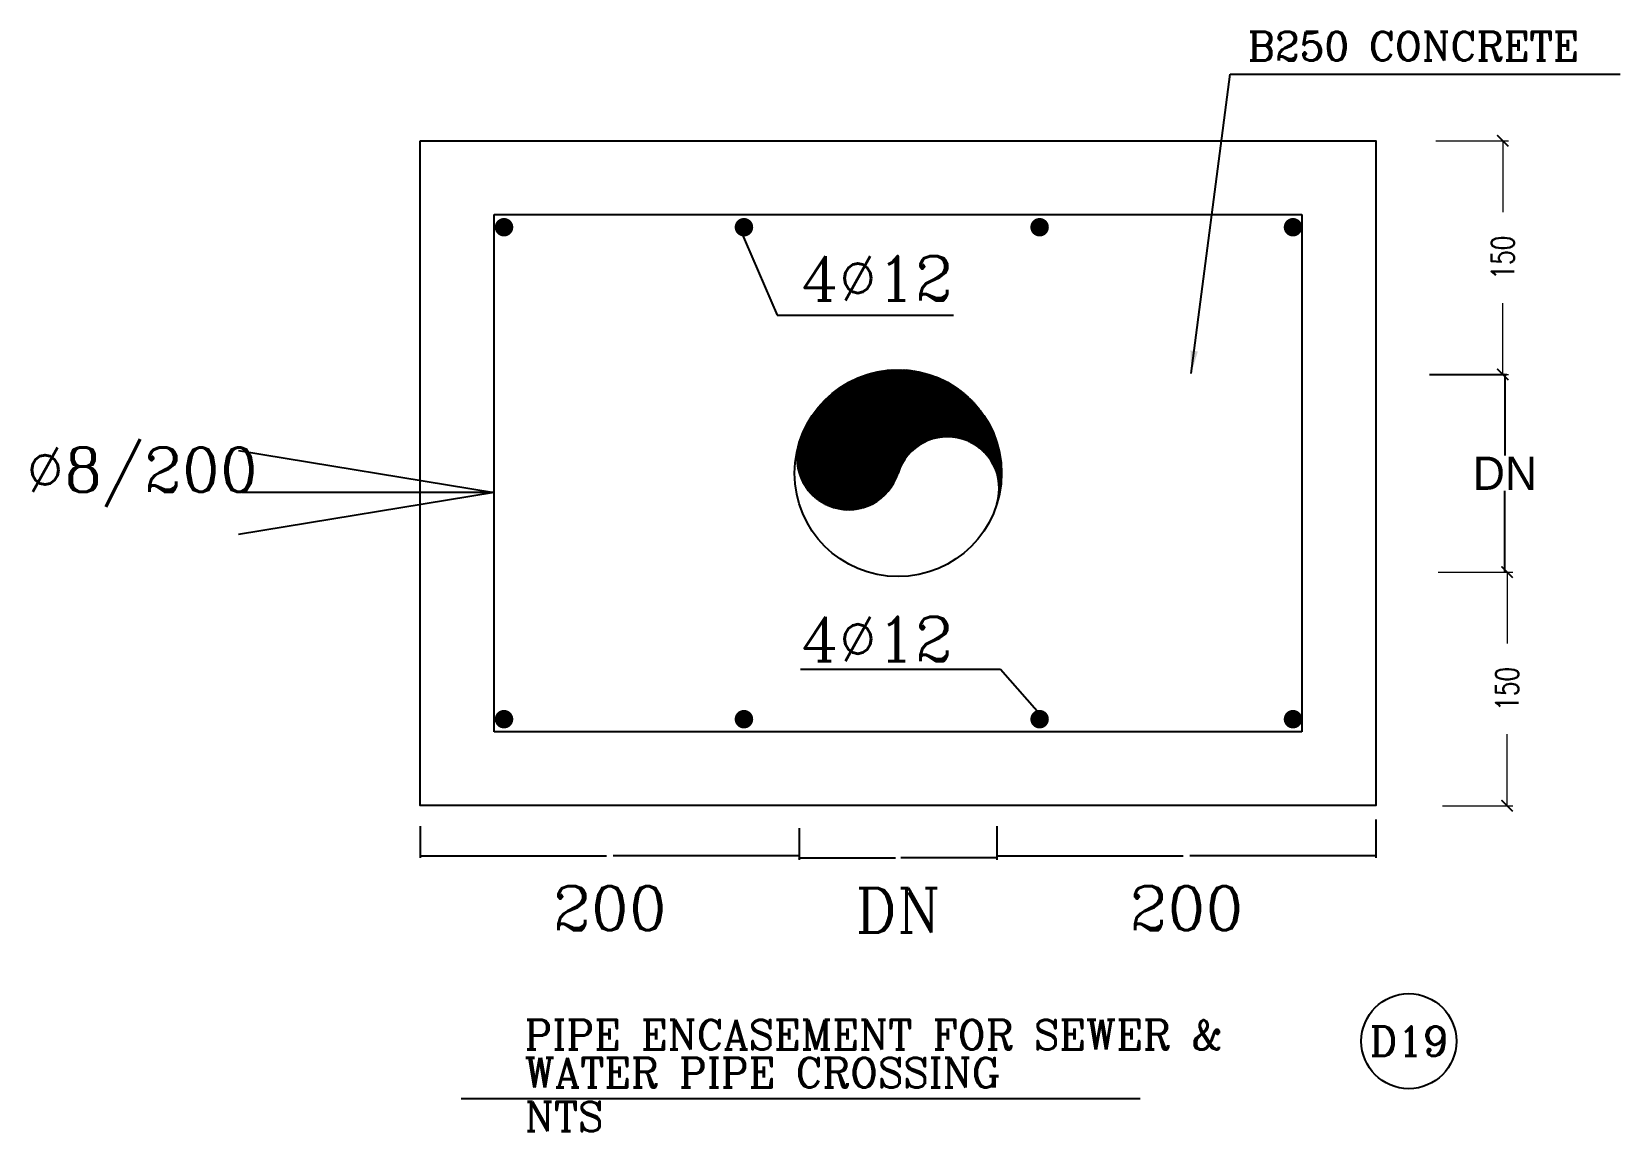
# Model space of a CAD drawing. Extents: x 166525 to 167198, y 178739 to 179747.
# Drawn here: x 166645.56 to 166659.53, y 178973.59 to 178983.27 of the extents above; entities that cross this region are included whole.
import ezdxf
from ezdxf.enums import TextEntityAlignment as Align

# ---------------------------------------------------------------- set-up
doc = ezdxf.new("R2010")
doc.units = 0
doc.header["$MEASUREMENT"] = 0
doc.layers.get('0').update_dxf_attribs({"linetype": 'CONTINUOUS'})
doc.layers.get('DEFPOINTS').update_dxf_attribs({"linetype": 'CONTINUOUS'})
for name, color, linetype in [('1', 7, 'CONTINUOUS'), ('2', 7, 'CONTINUOUS'), ('DETAIL', 4, 'CONTINUOUS'), ('outdim', 42, 'CONTINUOUS'), ('X', 7, 'CONTINUOUS')]:
    doc.layers.add(name, color=color, linetype=linetype)
doc.layers.add('BEAM', color=6, linetype='CONTINUOUS', lineweight=13)
doc.styles.add('DIM', font='simplex.shx', dxfattribs={"width": 0.75})
doc.styles.add('ROMANC', font='romanc', dxfattribs={"height": 30})
doc.dimstyles.new('DIM', dxfattribs={"dimscale": 0.75, "dimtxt": 0.18, "dimasz": 0.18, "dimexe": 0.18, "dimexo": 0.0625, "dimgap": 0.09, "dimtad": 0, "dimtih": 1, "dimtoh": 1, "dimdec": 4, "dimlfac": 0.5, "dimzin": 0, "dimdsep": 46, "dimtxsty": 'Standard', "dimcen": 0.09, "dimadec": 0, "dimazin": 0, "dimtfac": 1, "dimtdec": 4, "dimtofl": 0, "dimtmove": 0, "dimatfit": 3, "dimfxl": 1, "dimtolj": 1, "dimtzin": 0, "dimarcsym": 0})
doc.dimstyles.new('MUTASIM', dxfattribs={"dimscale": 0.9995, "dimtxt": 0.2, "dimasz": 0.1, "dimexe": 0.05, "dimexo": 0.12, "dimgap": 0.05, "dimtad": 0, "dimzin": 0, "dimdsep": 46, "dimtxsty": 'DIM', "dimblk": 'ARCHTICK', "dimcen": 0.09, "dimclrd": 35, "dimclre": 33, "dimclrt": 256, "dimazin": 0, "dimtfac": 1, "dimtofl": 0, "dimtmove": 1, "dimatfit": 3, "dimfxl": 0.18, "dimtolj": 1, "dimtzin": 0, "dimlwd": 13, "dimlwe": 9, "dimarcsym": 0})
doc.dimstyles.get("Standard").update_dxf_attribs({"dimtxt": 0.18, "dimasz": 0.2, "dimexe": 0.2, "dimexo": 0.1, "dimgap": 0.1, "dimtad": 0, "dimzin": 0, "dimdsep": 46, "dimtxsty": 'Standard', "dimcen": 0.1, "dimse1": 1, "dimse2": 1, "dimclrd": 8, "dimadec": 0, "dimazin": 0, "dimtfac": 1, "dimtofl": 0, "dimtmove": 2, "dimatfit": 3, "dimfxl": 1, "dimtolj": 1, "dimtzin": 0, "dimarcsym": 0})

# ---------------------------------------------------------------- blocks, each defined once
blk = doc.blocks.new('_ARCHTICK')
at = {"color": 0, "linetype": 'ByBlock', "const_width": 0.15}
blk.add_lwpolyline([(-0.5, -0.5), (0.5, 0.5)], dxfattribs=at)
blk = doc.blocks.new('DONUT')
at = {"layer": 'DETAIL', "color": 6, "const_width": 0.625}
blk.add_lwpolyline([(-0.3125, 0, 1), (0.3125, 0, 1)], format="xyb", close=True, dxfattribs=at)
blk = doc.blocks.new('111400063D')
at = {"color": 3, "linetype": 'Continuous'}
for p, q in [((-1.88, 6.46), (-1.88, 0.54)), ((-1.85, 6.47), (-1.85, 0.53)), ((-1.82, 6.49), (-1.82, 0.51)), ((-1.8, 6.5), (-1.8, 0.5)), ((-1.77, 6.52), (-1.77, 0.48)), ((-1.75, 6.53), (-1.75, 0.47)), ((-1.73, 6.55), (-1.73, 0.45)), ((-1.7, 6.56), (-1.7, 0.44)), ((-1.68, 6.57), (-1.68, 0.43)), ((-1.65, 6.59), (-1.65, 0.41)), ((-1.62, 6.6), (-1.62, 0.4)), ((-1.6, 6.61), (-1.6, 0.39)), ((-1.57, 6.63), (-1.57, 0.37)), ((-1.55, 6.64), (-1.55, 0.36)), ((-1.52, 6.65), (-1.52, 0.35)), ((-1.5, 6.66), (-1.5, 0.34)), ((-1.48, 6.67), (-1.48, 0.33)), ((-1.45, 6.69), (-1.45, 0.31)), ((-1.43, 6.7), (-1.43, 0.3)), ((-1.4, 6.71), (-1.4, 0.29)), ((-1.38, 6.72), (-1.38, 0.28)), ((-1.35, 6.73), (-1.35, 0.27)), ((-1.32, 6.74), (-1.32, 0.26)), ((-1.3, 6.75), (-1.3, 0.25)), ((-1.27, 6.76), (-1.27, 0.24)), ((-1.25, 6.77), (-1.25, 0.23)), ((-1.23, 6.78), (-1.23, 0.22)), ((-1.2, 6.79), (-1.2, 0.21)), ((-1.18, 6.8), (-1.18, 0.2)), ((-1.15, 6.81), (-1.15, 0.19)), ((-1.12, 6.81), (-1.12, 0.19)), ((-1.1, 6.82), (-1.1, 0.18)), ((-1.07, 6.83), (-1.07, 0.17)), ((-1.05, 6.84), (-1.05, 0.16)), ((-1.02, 6.85), (-1.02, 0.15)), ((-1, 6.85), (-1, 0.15)), ((-0.97, 6.86), (-0.97, 0.14)), ((-0.95, 6.87), (-0.95, 0.13)), ((-0.92, 6.88), (-0.92, 0.12)), ((-0.9, 6.88), (-0.9, 0.12)), ((-0.88, 6.89), (-0.88, 0.11)), ((-0.85, 6.9), (-0.85, 0.1)), ((-0.82, 6.9), (-0.82, 0.1)), ((-0.8, 6.91), (-0.8, 0.09)), ((-0.77, 6.91), (-0.77, 0.09)), ((-0.75, 6.92), (-0.75, 0.08)), ((-0.72, 6.92), (-0.72, 0.08)), ((-0.7, 6.93), (-0.7, 0.07)), ((-0.67, 6.93), (-0.67, 0.07)), ((-0.65, 6.94), (-0.65, 0.06)), ((-0.62, 6.94), (-0.62, 0.06)), ((-0.6, 6.95), (-0.6, 0.05)), ((-0.57, 6.95), (-0.57, 0.05)), ((-0.55, 6.96), (-0.55, 0.04)), ((-0.52, 6.96), (-0.52, 0.04)), ((-0.5, 6.96), (-0.5, 0.04)), ((-0.47, 6.97), (-0.47, 0.03)), ((-0.45, 6.97), (-0.45, 0.03)), ((-0.42, 6.97), (-0.42, 0.03)), ((-0.4, 6.98), (-0.4, 0.02)), ((-0.38, 6.98), (-0.38, 0.02)), ((-0.35, 6.98), (-0.35, 0.02)), ((-0.32, 6.98), (-0.32, 0.02)), ((-0.3, 6.99), (-0.3, 0.01)), ((-0.27, 6.99), (-0.27, 0.01)), ((-0.25, 6.99), (-0.25, 0.01)), ((-0.22, 6.99), (-0.22, 0.01)), ((-0.2, 6.99), (-0.2, 0.01)), ((-0.17, 7), (-0.17, 0)), ((-0.15, 7), (-0.15, 0)), ((-0.12, 7), (-0.12, 0)), ((-0.1, 7), (-0.1, 0)), ((-0.07, 7), (-0.07, 0)), ((-0.05, 7), (-0.05, 0)), ((-0.02, 7), (-0.02, 0)), ((0.03, 0), (0.03, 7)), ((0.05, 0), (0.05, 7)), ((0.08, 0), (0.08, 7)), ((0.1, 0), (0.1, 7)), ((0.12, 0), (0.12, 7)), ((0.15, 0), (0.15, 7)), ((0.18, 0), (0.18, 7)), ((0.2, -0.01), (0.2, 7)), ((0.23, -0.01), (0.23, 7)), ((0.25, -0.01), (0.25, 7)), ((0.28, -0.01), (0.28, 6.99)), ((0.3, -0.01), (0.3, 6.99)), ((0.33, -0.02), (0.33, 6.99)), ((0.35, -0.02), (0.35, 6.99)), ((0.38, -0.02), (0.38, 6.99)), ((0.4, -0.02), (0.4, 6.99)), ((0.43, -0.03), (0.43, 6.99)), ((0.45, -0.03), (0.45, 6.99)), ((0.48, -0.03), (0.48, 6.98)), ((0.5, -0.04), (0.5, 6.98)), ((0.53, -0.04), (0.53, 6.98)), ((0.55, -0.04), (0.55, 6.98)), ((0.58, -0.05), (0.58, 6.98)), ((0.6, -0.05), (0.6, 6.97)), ((0.62, -0.06), (0.62, 6.97)), ((0.65, -0.06), (0.65, 6.97)), ((0.67, -0.07), (0.67, 6.97)), ((0.7, -0.07), (0.7, 6.96)), ((0.73, -0.08), (0.73, 6.96)), ((0.75, -0.08), (0.75, 6.96)), ((0.78, -0.09), (0.78, 6.96)), ((0.8, -0.09), (0.8, 6.95)), ((0.83, -0.1), (0.83, 6.95)), ((0.85, -0.1), (0.85, 6.95)), ((0.88, -0.11), (0.88, 6.95)), ((0.9, -0.12), (0.9, 6.94)), ((0.92, -0.12), (0.92, 6.94)), ((0.95, -0.13), (0.95, 6.94)), ((0.98, -0.14), (0.98, 6.93)), ((1, -0.15), (1, 6.93)), ((1.02, -0.15), (1.02, 6.92)), ((1.05, -0.16), (1.05, 6.92)), ((1.07, -0.17), (1.07, 6.92)), ((1.1, -0.18), (1.1, 6.91)), ((1.12, -0.19), (1.12, 6.91)), ((1.15, -0.19), (1.15, 6.9)), ((1.18, -0.2), (1.18, 6.9)), ((1.2, -0.21), (1.2, 6.9)), ((1.23, -0.22), (1.23, 6.89)), ((1.25, -0.23), (1.25, 6.89)), ((1.27, -0.24), (1.27, 6.88)), ((1.3, -0.25), (1.3, 6.88)), ((1.32, -0.26), (1.32, 6.87)), ((1.35, -0.27), (1.35, 6.87)), ((1.38, -0.28), (1.38, 6.86)), ((1.4, -0.29), (1.4, 6.86)), ((1.43, -0.3), (1.43, 6.85)), ((1.45, -0.31), (1.45, 6.85)), ((1.48, -0.33), (1.48, 6.84)), ((1.5, -0.34), (1.5, 6.84)), ((1.52, -0.35), (1.52, 6.83)), ((1.55, -0.36), (1.55, 6.83)), ((1.57, -0.37), (1.57, 6.82)), ((1.6, -0.39), (1.6, 6.81)), ((1.62, -0.4), (1.62, 6.81)), ((1.65, -0.41), (1.65, 6.8)), ((1.68, -0.43), (1.68, 6.8)), ((1.7, -0.44), (1.7, 6.79)), ((1.73, -0.45), (1.73, 6.78)), ((1.75, -0.47), (1.75, 6.78)), ((1.77, -0.48), (1.77, 6.77)), ((1.8, -0.5), (1.8, 6.76)), ((1.82, -0.51), (1.82, 6.76)), ((1.85, -0.53), (1.85, 6.75)), ((1.88, -0.54), (1.88, 6.74)), ((1.9, -0.56), (1.9, 6.74)), ((1.93, -0.58), (1.93, 6.73)), ((1.95, -0.59), (1.95, 6.72)), ((1.98, -0.61), (1.98, 6.72)), ((2, -0.63), (2, 6.71)), ((2.02, -0.65), (2.02, 6.7)), ((2.05, -0.66), (2.05, 6.69)), ((2.08, -0.68), (2.08, 6.69)), ((2.1, -0.7), (2.1, 6.68)), ((2.12, -0.72), (2.12, 6.67)), ((2.15, -0.74), (2.15, 6.66)), ((2.18, -0.76), (2.18, 6.65)), ((2.2, -0.78), (2.2, 6.65)), ((2.23, -0.8), (2.23, 6.64)), ((2.25, -0.82), (2.25, 6.63)), ((2.27, -0.84), (2.27, 6.62)), ((2.3, -0.86), (2.3, 6.61)), ((2.33, -0.88), (2.33, 6.6)), ((2.35, -0.91), (2.35, 6.59)), ((2.38, -0.93), (2.38, 6.58)), ((2.4, -0.95), (2.4, 6.58)), ((2.43, -0.98), (2.43, 6.57)), ((2.45, -1), (2.45, 6.56)), ((2.48, -1.03), (2.48, 6.55)), ((2.5, -1.05), (2.5, 6.54)), ((2.52, -1.08), (2.52, 6.53)), ((2.55, -1.1), (2.55, 6.52)), ((2.58, -1.13), (2.58, 6.51)), ((2.6, -1.16), (2.6, 6.5)), ((2.62, -1.18), (2.62, 6.49)), ((2.65, -1.21), (2.65, 6.48)), ((2.68, -1.24), (2.68, 6.47)), ((2.7, -1.27), (2.7, 6.46)), ((2.73, -1.3), (2.73, 6.45)), ((-2.95, 5.38), (-2.95, 1.62)), ((-2.92, 5.42), (-2.92, 1.58)), ((-2.9, 5.46), (-2.9, 1.54)), ((-2.88, 5.5), (-2.88, 1.5)), ((-2.85, 5.53), (-2.85, 1.47)), ((-2.83, 5.57), (-2.83, 1.43)), ((-2.8, 5.6), (-2.8, 1.4)), ((-2.77, 5.63), (-2.77, 1.37)), ((-2.75, 5.67), (-2.75, 1.33)), ((-2.73, 5.7), (-2.73, 1.3)), ((-2.7, 5.73), (-2.7, 1.27)), ((-2.67, 5.76), (-2.67, 1.24)), ((-2.65, 5.79), (-2.65, 1.21)), ((-2.62, 5.82), (-2.62, 1.18)), ((-2.6, 5.84), (-2.6, 1.16)), ((-2.58, 5.87), (-2.58, 1.13)), ((-2.55, 5.9), (-2.55, 1.1)), ((-2.52, 5.92), (-2.52, 1.08)), ((-2.5, 5.95), (-2.5, 1.05)), ((-2.48, 5.97), (-2.48, 1.03)), ((-2.45, 6), (-2.45, 1)), ((-2.42, 6.02), (-2.42, 0.98)), ((-2.4, 6.05), (-2.4, 0.95)), ((-2.38, 6.07), (-2.38, 0.93)), ((-2.35, 6.09), (-2.35, 0.91)), ((-2.33, 6.12), (-2.33, 0.88)), ((-2.3, 6.14), (-2.3, 0.86)), ((-2.27, 6.16), (-2.27, 0.84)), ((-2.25, 6.18), (-2.25, 0.82)), ((-2.23, 6.2), (-2.23, 0.8)), ((-2.2, 6.22), (-2.2, 0.78)), ((-2.17, 6.24), (-2.17, 0.76)), ((-2.15, 6.26), (-2.15, 0.74)), ((-2.12, 6.28), (-2.12, 0.72)), ((-2.1, 6.3), (-2.1, 0.7)), ((-2.08, 6.32), (-2.08, 0.68)), ((-2.05, 6.34), (-2.05, 0.66)), ((-2.02, 6.35), (-2.02, 0.65)), ((-2, 6.37), (-2, 0.63)), ((-1.98, 6.39), (-1.98, 0.61)), ((-1.95, 6.41), (-1.95, 0.59)), ((-1.93, 6.42), (-1.93, 0.58)), ((-1.9, 6.44), (-1.9, 0.56)), ((2.75, -1.33), (2.75, 6.44)), ((2.77, -1.37), (2.77, 6.43)), ((2.8, -1.4), (2.8, 6.42)), ((2.83, -1.43), (2.83, 6.4)), ((2.85, -1.47), (2.85, 6.39)), ((2.88, -1.5), (2.88, 6.38)), ((2.9, -1.54), (2.9, 6.37)), ((2.93, -1.58), (2.93, 6.36)), ((2.95, -1.62), (2.95, 6.35)), ((2.98, -1.66), (2.98, 6.34)), ((3, -1.7), (3, 6.32)), ((3.02, -1.74), (3.02, 6.31)), ((3.05, -1.78), (3.05, 6.3)), ((3.08, -1.83), (3.08, 6.29)), ((3.1, -1.88), (3.1, 6.28)), ((3.12, -1.92), (3.12, 6.26)), ((3.15, -1.97), (3.15, 6.25)), ((3.18, -2.03), (3.18, 6.24)), ((3.2, -2.08), (3.2, 6.23)), ((3.23, -2.14), (3.23, 6.21)), ((3.25, -2.2), (3.25, 6.2)), ((3.27, -2.27), (3.27, 6.19)), ((3.3, -2.33), (3.3, 6.17)), ((3.33, -2.41), (3.33, 6.16)), ((3.35, -2.49), (3.35, 6.15)), ((3.38, -2.57), (3.38, 6.13)), ((3.4, -2.67), (3.4, 6.12)), ((3.43, -2.78), (3.43, 6.1)), ((3.45, -2.91), (3.45, 6.09)), ((3.48, -3.08), (3.48, 6.08)), ((3.52, 6.05), (3.52, -6.05)), ((3.55, 6.03), (3.55, -6.03)), ((3.58, 6.02), (3.58, -6.02)), ((3.6, 6), (3.6, -6)), ((3.62, 5.99), (3.62, -5.99)), ((3.65, 5.97), (3.65, -5.97)), ((3.68, 5.96), (3.68, -5.96)), ((3.7, 5.94), (3.7, -5.94)), ((3.73, 5.93), (3.73, -5.93)), ((3.75, 5.91), (3.75, -5.91)), ((3.77, 5.89), (3.77, -5.89)), ((3.8, 5.88), (3.8, -5.88)), ((3.83, 5.86), (3.83, -5.86)), ((3.85, 5.85), (3.85, -5.85)), ((3.88, 5.83), (3.88, -5.83)), ((3.9, 5.81), (3.9, -5.81)), ((3.93, 5.8), (3.93, -5.8)), ((3.95, 5.78), (3.95, -5.78)), ((3.98, 5.76), (3.98, -5.76)), ((4, 5.74), (4, -5.74)), ((4.03, 5.73), (4.03, -5.73)), ((4.05, 5.71), (4.05, -5.71)), ((4.08, 5.69), (4.08, -5.69)), ((4.1, 5.67), (4.1, -5.67)), ((4.12, 5.66), (4.12, -5.66)), ((4.15, 5.64), (4.15, -5.64)), ((4.18, 5.62), (4.18, -5.62)), ((4.2, 5.6), (4.2, -5.6)), ((4.23, 5.58), (4.23, -5.58)), ((4.25, 5.56), (4.25, -5.56)), ((4.28, 5.54), (4.28, -5.54)), ((4.3, 5.52), (4.3, -5.52)), ((4.33, 5.5), (4.33, -5.5)), ((4.35, 5.48), (4.35, -5.48)), ((4.38, 5.46), (4.38, -5.46)), ((4.4, 5.44), (4.4, -5.44)), ((4.43, 5.42), (4.43, -5.42)), ((4.45, 5.4), (4.45, -5.4)), ((4.48, 5.38), (4.48, -5.38)), ((-3.4, 4.33), (-3.4, 2.67)), ((-3.38, 4.43), (-3.38, 2.57)), ((-3.35, 4.51), (-3.35, 2.49)), ((-3.33, 4.59), (-3.33, 2.41)), ((-3.3, 4.67), (-3.3, 2.33)), ((-3.27, 4.73), (-3.27, 2.27)), ((-3.25, 4.8), (-3.25, 2.2)), ((-3.23, 4.86), (-3.23, 2.14)), ((-3.2, 4.92), (-3.2, 2.08)), ((-3.17, 4.97), (-3.17, 2.03)), ((-3.15, 5.03), (-3.15, 1.97)), ((-3.12, 5.08), (-3.12, 1.92)), ((-3.1, 5.12), (-3.1, 1.88)), ((-3.08, 5.17), (-3.08, 1.83)), ((-3.05, 5.22), (-3.05, 1.78)), ((-3.02, 5.26), (-3.02, 1.74)), ((-3, 5.3), (-3, 1.7)), ((-2.98, 5.34), (-2.98, 1.66)), ((4.5, 5.36), (4.5, -5.36)), ((4.53, 5.34), (4.53, -5.34)), ((4.55, 5.32), (4.55, -5.32)), ((4.58, 5.3), (4.58, -5.3)), ((4.6, 5.28), (4.6, -5.28)), ((4.62, 5.25), (4.62, -5.25)), ((4.65, 5.23), (4.65, -5.23)), ((4.68, 5.21), (4.68, -5.21)), ((4.7, 5.19), (4.7, -5.19)), ((4.72, 5.16), (4.72, -5.16)), ((4.75, 5.14), (4.75, -5.14)), ((4.78, 5.12), (4.78, -5.12)), ((4.8, 5.1), (4.8, -5.1)), ((4.83, 5.07), (4.83, -5.07)), ((4.85, 5.05), (4.85, -5.05)), ((4.88, 5.02), (4.88, -5.02)), ((4.9, 5), (4.9, -5)), ((4.93, 4.97), (4.93, -4.97)), ((4.95, 4.95), (4.95, -4.95)), ((4.97, 4.92), (4.97, -4.92)), ((5, 4.9), (5, -4.9)), ((5.03, 4.87), (5.03, -4.87)), ((5.05, 4.85), (5.05, -4.85)), ((5.08, 4.82), (5.08, -4.82)), ((5.1, 4.79), (5.1, -4.79)), ((5.12, 4.77), (5.12, -4.77)), ((5.15, 4.74), (5.15, -4.74)), ((5.18, 4.71), (5.18, -4.71)), ((5.2, 4.69), (5.2, -4.69)), ((5.22, 4.66), (5.22, -4.66)), ((5.25, 4.63), (5.25, -4.63)), ((5.28, 4.6), (5.28, -4.6)), ((5.3, 4.57), (5.3, -4.57)), ((5.33, 4.54), (5.33, -4.54)), ((5.35, 4.51), (5.35, -4.51)), ((5.38, 4.48), (5.38, -4.48)), ((5.4, 4.45), (5.4, -4.45)), ((5.43, 4.42), (5.43, -4.42)), ((5.45, 4.39), (5.45, -4.39)), ((5.47, 4.36), (5.47, -4.36)), ((5.5, 4.33), (5.5, -4.33)), ((5.53, 4.3), (5.53, -4.3)), ((-3.48, 3.92), (-3.48, 3.08)), ((-3.45, 4.09), (-3.45, 2.91)), ((-3.42, 4.22), (-3.42, 2.78)), ((5.55, 4.27), (5.55, -4.27)), ((5.58, 4.23), (5.58, -4.23)), ((5.6, 4.2), (5.6, -4.2)), ((5.62, 4.17), (5.62, -4.17)), ((5.65, 4.13), (5.65, -4.13)), ((5.68, 4.1), (5.68, -4.1)), ((5.7, 4.06), (5.7, -4.06)), ((5.72, 4.03), (5.72, -4.03)), ((5.75, 3.99), (5.75, -3.99)), ((5.78, 3.96), (5.78, -3.96)), ((5.8, 3.92), (5.8, -3.92)), ((5.83, 3.88), (5.83, -3.88)), ((5.85, 3.84), (5.85, -3.84)), ((5.88, 3.81), (5.88, -3.81)), ((5.9, 3.77), (5.9, -3.77)), ((5.93, 3.73), (5.93, -3.73)), ((5.95, 3.69), (5.95, -3.69)), ((5.97, 3.65), (5.97, -3.65)), ((6, 3.61), (6, -3.61)), ((6.03, 3.56), (6.03, -3.56)), ((6.05, 3.52), (6.05, -3.52)), ((6.08, 3.48), (6.08, -3.48)), ((6.1, 3.43), (6.1, -3.43)), ((6.12, 3.39), (6.12, -3.39)), ((6.15, 3.34), (6.15, -3.34)), ((6.18, 3.3), (6.18, -3.3)), ((6.2, 3.25), (6.2, -3.25)), ((6.23, 3.2), (6.23, -3.2)), ((6.25, 3.15), (6.25, -3.15)), ((6.28, 3.1), (6.28, -3.1)), ((6.3, 3.05), (6.3, -3.05)), ((6.33, 3), (6.33, -3)), ((6.35, 2.95), (6.35, -2.95)), ((6.38, 2.89), (6.38, -2.89)), ((6.4, 2.84), (6.4, -2.84)), ((6.43, 2.78), (6.43, -2.78)), ((6.45, 2.72), (6.45, -2.72)), ((6.48, 2.66), (6.48, -2.66)), ((6.5, 2.6), (6.5, -2.6)), ((6.53, 2.53), (6.53, -2.53)), ((6.55, 2.47), (6.55, -2.47)), ((6.58, 2.4), (6.58, -2.4)), ((6.6, 2.33), (6.6, -2.33)), ((6.62, 2.26), (6.62, -2.26)), ((6.65, 2.19), (6.65, -2.19)), ((6.68, 2.11), (6.68, -2.11)), ((6.7, 2.03), (6.7, -2.03)), ((6.73, 1.94), (6.73, -1.94)), ((6.75, 1.85), (6.75, -1.85)), ((6.78, 1.76), (6.78, -1.76)), ((6.8, 1.66), (6.8, -1.66)), ((6.83, 1.56), (6.83, -1.56)), ((6.85, 1.44), (6.85, -1.44)), ((6.88, 1.32), (6.88, -1.32)), ((6.9, 1.18), (6.9, -1.18)), ((6.93, 1.02), (6.93, -1.02)), ((6.95, 0.84), (6.95, -0.84)), ((6.98, 0.59), (6.98, -0.59)), ((3.43, -4.22), (3.43, -6.1)), ((3.45, -4.09), (3.45, -6.09)), ((3.48, -3.92), (3.48, -6.08)), ((2.98, -5.34), (2.98, -6.34)), ((3, -5.3), (3, -6.32)), ((3.02, -5.26), (3.02, -6.31)), ((3.05, -5.22), (3.05, -6.3)), ((3.08, -5.17), (3.08, -6.29)), ((3.1, -5.12), (3.1, -6.28)), ((3.12, -5.08), (3.12, -6.26)), ((3.15, -5.03), (3.15, -6.25)), ((3.18, -4.97), (3.18, -6.24)), ((3.2, -4.92), (3.2, -6.23)), ((3.23, -4.86), (3.23, -6.21)), ((3.25, -4.8), (3.25, -6.2)), ((3.27, -4.73), (3.27, -6.19)), ((3.3, -4.67), (3.3, -6.17)), ((3.33, -4.59), (3.33, -6.16)), ((3.35, -4.51), (3.35, -6.15)), ((3.38, -4.43), (3.38, -6.13)), ((3.4, -4.33), (3.4, -6.12)), ((1.9, -6.44), (1.9, -6.74)), ((1.93, -6.42), (1.93, -6.73)), ((1.95, -6.41), (1.95, -6.72)), ((1.98, -6.39), (1.98, -6.72)), ((2, -6.37), (2, -6.71)), ((2.02, -6.35), (2.02, -6.7)), ((2.05, -6.34), (2.05, -6.69)), ((2.08, -6.32), (2.08, -6.69)), ((2.1, -6.3), (2.1, -6.68)), ((2.12, -6.28), (2.12, -6.67)), ((2.15, -6.26), (2.15, -6.66)), ((2.18, -6.24), (2.18, -6.65)), ((2.2, -6.22), (2.2, -6.65)), ((2.23, -6.2), (2.23, -6.64)), ((2.25, -6.18), (2.25, -6.63)), ((2.27, -6.16), (2.27, -6.62)), ((2.3, -6.14), (2.3, -6.61)), ((2.33, -6.12), (2.33, -6.6)), ((2.35, -6.09), (2.35, -6.59)), ((2.38, -6.07), (2.38, -6.58)), ((2.4, -6.05), (2.4, -6.58)), ((2.43, -6.02), (2.43, -6.57)), ((2.45, -6), (2.45, -6.56)), ((2.48, -5.97), (2.48, -6.55)), ((2.5, -5.95), (2.5, -6.54)), ((2.52, -5.92), (2.52, -6.53)), ((2.55, -5.9), (2.55, -6.52)), ((2.58, -5.87), (2.58, -6.51)), ((2.6, -5.84), (2.6, -6.5)), ((2.62, -5.82), (2.62, -6.49)), ((2.65, -5.79), (2.65, -6.48)), ((2.68, -5.76), (2.68, -6.47)), ((2.7, -5.73), (2.7, -6.46)), ((2.73, -5.7), (2.73, -6.45)), ((2.75, -5.67), (2.75, -6.44)), ((2.77, -5.63), (2.77, -6.43)), ((2.8, -5.6), (2.8, -6.42)), ((2.83, -5.57), (2.83, -6.4)), ((2.85, -5.53), (2.85, -6.39)), ((2.88, -5.5), (2.88, -6.38)), ((2.9, -5.46), (2.9, -6.37)), ((2.93, -5.42), (2.93, -6.36)), ((2.95, -5.38), (2.95, -6.35)), ((0.03, -7), (0.03, -7)), ((0.05, -7), (0.05, -7)), ((0.08, -7), (0.08, -7)), ((0.1, -7), (0.1, -7)), ((0.12, -7), (0.12, -7)), ((0.15, -7), (0.15, -7)), ((0.18, -7), (0.18, -7)), ((0.2, -6.99), (0.2, -7)), ((0.23, -6.99), (0.23, -7)), ((0.25, -6.99), (0.25, -7)), ((0.28, -6.99), (0.28, -6.99)), ((0.3, -6.99), (0.3, -6.99)), ((0.33, -6.98), (0.33, -6.99)), ((0.35, -6.98), (0.35, -6.99)), ((0.38, -6.98), (0.38, -6.99)), ((0.4, -6.98), (0.4, -6.99)), ((0.43, -6.97), (0.43, -6.99)), ((0.45, -6.97), (0.45, -6.99)), ((0.48, -6.97), (0.48, -6.98)), ((0.5, -6.96), (0.5, -6.98)), ((0.53, -6.96), (0.53, -6.98)), ((0.55, -6.96), (0.55, -6.98)), ((0.58, -6.95), (0.58, -6.98)), ((0.6, -6.95), (0.6, -6.97)), ((0.62, -6.94), (0.62, -6.97)), ((0.65, -6.94), (0.65, -6.97)), ((0.67, -6.93), (0.67, -6.97)), ((0.7, -6.93), (0.7, -6.96)), ((0.73, -6.92), (0.73, -6.96)), ((0.75, -6.92), (0.75, -6.96)), ((0.78, -6.91), (0.78, -6.96)), ((0.8, -6.91), (0.8, -6.95)), ((0.83, -6.9), (0.83, -6.95)), ((0.85, -6.9), (0.85, -6.95)), ((0.88, -6.89), (0.88, -6.95)), ((0.9, -6.88), (0.9, -6.94)), ((0.92, -6.88), (0.92, -6.94)), ((0.95, -6.87), (0.95, -6.94)), ((0.98, -6.86), (0.98, -6.93)), ((1, -6.85), (1, -6.93)), ((1.02, -6.85), (1.02, -6.92)), ((1.05, -6.84), (1.05, -6.92)), ((1.07, -6.83), (1.07, -6.92)), ((1.1, -6.82), (1.1, -6.91)), ((1.12, -6.81), (1.12, -6.91)), ((1.15, -6.81), (1.15, -6.9)), ((1.18, -6.8), (1.18, -6.9)), ((1.2, -6.79), (1.2, -6.9)), ((1.23, -6.78), (1.23, -6.89)), ((1.25, -6.77), (1.25, -6.89)), ((1.27, -6.76), (1.27, -6.88)), ((1.3, -6.75), (1.3, -6.88)), ((1.32, -6.74), (1.32, -6.87)), ((1.35, -6.73), (1.35, -6.87)), ((1.38, -6.72), (1.38, -6.86)), ((1.4, -6.71), (1.4, -6.86)), ((1.43, -6.7), (1.43, -6.85)), ((1.45, -6.69), (1.45, -6.85)), ((1.48, -6.67), (1.48, -6.84)), ((1.5, -6.66), (1.5, -6.84)), ((1.52, -6.65), (1.52, -6.83)), ((1.55, -6.64), (1.55, -6.83)), ((1.57, -6.63), (1.57, -6.82)), ((1.6, -6.61), (1.6, -6.81)), ((1.62, -6.6), (1.62, -6.81)), ((1.65, -6.59), (1.65, -6.8)), ((1.68, -6.57), (1.68, -6.8)), ((1.7, -6.56), (1.7, -6.79)), ((1.73, -6.55), (1.73, -6.78)), ((1.75, -6.53), (1.75, -6.78)), ((1.77, -6.52), (1.77, -6.77)), ((1.8, -6.5), (1.8, -6.76)), ((1.82, -6.49), (1.82, -6.76)), ((1.85, -6.47), (1.85, -6.75)), ((1.88, -6.46), (1.88, -6.74))]:
    blk.add_line(p, q, dxfattribs=at)
blk.add_circle((0, 0), 7, dxfattribs=at)
for centre, start, end in [((0, 3.5), 90, 270), ((0, -3.5), 270, 90)]:
    blk.add_arc(centre, 3.5, start, end, dxfattribs=at)
for p in [(0, 7), (0, 0), (0, -7)]:
    blk.add_point(p, dxfattribs=at)
at = {"color": 3, "linetype": 'Continuous', "flags": 11}
for tag in ['CH2MHILL_MECHANICAL_TAG', 'MECHANICAL_MATERIALNO_TAG', 'MECHANICAL_MATERIALNAME_TAG', 'MECHANICAL_PIPESIZE_TAG', 'MECHANICAL_COMPONENTNO_TAG', 'MECHANICAL_COMPONENTNAME_TAG', 'MECHANICAL_LINEMODE_TAG', 'MECHANICAL_CONNECTPOINT_TAG']:
    blk.add_attdef(tag, (0, 0), '', height=0.2, dxfattribs=at)
blk = doc.blocks.new('*D628')
at = {"layer": 'BEAM', "color": 33, "lineweight": 9, "transparency": 16777216}
for p, q in [((166657.907, 178982.308), (166658.546, 178982.308)), ((166657.965, 178980.252), (166658.546, 178980.252))]:
    blk.add_line(p, q, dxfattribs=at)
at = {"layer": 'BEAM', "color": 35, "lineweight": 13, "transparency": 16777216}
for p, q in [((166658.496, 178982.308), (166658.496, 178981.68)), ((166658.496, 178980.252), (166658.496, 178980.88))]:
    blk.add_line(p, q, dxfattribs=at)
at = {"layer": 'DEFPOINTS', "color": 0, "transparency": 16777216}
for p in [(166657.787, 178982.308), (166657.845, 178980.252), (166658.496, 178980.252)]:
    blk.add_point(p, dxfattribs=at)
at = {"layer": 'BEAM', "color": 35, "lineweight": 13, "transparency": 16777216, "xscale": 0.09995000000000001, "yscale": 0.09995000000000001, "zscale": 0.09995000000000001}
for p, rotation in [((166658.496, 178982.308), 90), ((166658.496, 178980.252), 270)]:
    blk.add_blockref('_ARCHTICK', p, dxfattribs=dict(at, rotation=rotation))
at = {"layer": 'BEAM', "transparency": 16777216, "insert": (166658.496, 178981.28), "char_height": 0.1999, "attachment_point": 5, "rotation": 90, "style": 'DIM'}
blk.add_mtext('\\A1;150', dxfattribs=at)
blk = doc.blocks.new('*D629')
at = {"layer": 'BEAM', "color": 33, "lineweight": 9, "transparency": 16777216}
for p, q in [((166657.927, 178978.514), (166658.584, 178978.514)), ((166657.965, 178976.458), (166658.584, 178976.458))]:
    blk.add_line(p, q, dxfattribs=at)
at = {"layer": 'BEAM', "color": 35, "lineweight": 13, "transparency": 16777216}
for p, q in [((166658.534, 178978.514), (166658.534, 178977.886)), ((166658.534, 178976.458), (166658.534, 178977.086))]:
    blk.add_line(p, q, dxfattribs=at)
at = {"layer": 'DEFPOINTS', "color": 0, "transparency": 16777216}
for p in [(166657.807, 178978.514), (166657.845, 178976.458), (166658.534, 178976.458)]:
    blk.add_point(p, dxfattribs=at)
at = {"layer": 'BEAM', "color": 35, "lineweight": 13, "transparency": 16777216, "xscale": 0.09995000000000001, "yscale": 0.09995000000000001, "zscale": 0.09995000000000001}
for p, rotation in [((166658.534, 178978.514), 90), ((166658.534, 178976.458), 270)]:
    blk.add_blockref('_ARCHTICK', p, dxfattribs=dict(at, rotation=rotation))
at = {"layer": 'BEAM', "transparency": 16777216, "insert": (166658.534, 178977.486), "char_height": 0.1999, "attachment_point": 5, "rotation": 90, "style": 'DIM'}
blk.add_mtext('\\A1;150', dxfattribs=at)

msp = doc.modelspace()

# ---------------------------------------------------------------- linework, layer by layer
at = {"layer": '1', "color": 8, "linetype": 'Continuous'}
for p, q in [((166656.0998, 178982.89292), (166659.52907, 178982.89292)), ((166657.85098, 178980.25247), (166658.53244, 178980.25247))]:
    msp.add_line(p, q, dxfattribs=at)
at = {"layer": '1', "color": 7, "linetype": 'Continuous'}
for p, q in [((166658.51489, 178980.25247), (166658.51489, 178979.53815)), ((166658.51489, 178978.51378), (166658.51489, 178979.2281)), ((166649.33772, 178973.88253), (166655.30634, 178973.88253))]:
    msp.add_line(p, q, dxfattribs=at)
at = {"layer": '2', "color": 7, "linetype": 'Continuous'}
msp.add_circle((166657.66986, 178974.38639), 0.41806, dxfattribs=at)
at = {"layer": 'DETAIL', "color": 7}
for p, q in [((166649.62714, 178977.10844), (166649.62714, 178981.65782)), ((166649.62714, 178981.65782), (166656.72974, 178981.65782)), ((166656.72974, 178981.65782), (166656.72974, 178977.10844)), ((166656.72974, 178977.10844), (166649.62714, 178977.10844))]:
    msp.add_line(p, q, dxfattribs=at)
msp.add_lwpolyline([(166648.97714, 178982.30782), (166657.37974, 178982.30782), (166657.37974, 178976.45844), (166648.97714, 178976.45844)], close=True, dxfattribs=at)
at = {"layer": 'outdim'}
for p, q in [((166651.78254, 178981.54718), (166652.11483, 178980.77408)), ((166652.11483, 178980.77408), (166653.66542, 178980.77408)), ((166654.07848, 178977.65577), (166652.31973, 178977.65577)), ((166654.46379, 178977.21908), (166654.07848, 178977.65577))]:
    msp.add_line(p, q, dxfattribs=at)
at = {"layer": 'X', "color": 7}
for p, q in [((166648.97714, 178976.27871), (166648.97714, 178975.99971)), ((166654.04778, 178976.27871), (166654.04778, 178975.9806)), ((166657.37974, 178976.33604), (166657.37974, 178975.99971)), ((166652.30909, 178976.2596), (166652.30909, 178975.9806)), ((166652.30909, 178976.20227), (166652.30909, 178975.99971)), ((166654.04778, 178976.2596), (166654.04778, 178975.99971)), ((166648.97714, 178976.01726), (166650.61386, 178976.01726)), ((166652.30909, 178976.01726), (166650.67236, 178976.01726)), ((166652.30909, 178975.99815), (166653.15504, 178975.99815)), ((166654.04778, 178975.99815), (166653.20184, 178975.99815)), ((166654.04778, 178976.01726), (166655.68451, 178976.01726)), ((166657.37974, 178976.01726), (166655.74301, 178976.01726))]:
    msp.add_line(p, q, dxfattribs=at)

# ---------------------------------------------------------------- block references
at = {"layer": '1', "color": 7, "linetype": 'Continuous', "xscale": 0.01754999998956919, "yscale": 0.01754999998956919, "zscale": 0.01754999998956919}
for p, rotation in [((166658.51489, 178980.25247), 90), ((166658.51489, 178978.51378), 270)]:
    msp.add_blockref('_ARCHTICK', p, dxfattribs=dict(at, rotation=rotation))
at = {"layer": 'X', "color": 7}
for name, p, xscale, yscale, zscale in [('DONUT', (166649.71324, 178981.54718), 0.1300000000046566, 0.1300000000046566, 0.1300000000046566), ('DONUT', (166651.82316, 178981.54718), 0.1300000000046566, 0.1300000000046566, 0.1300000000046566), ('DONUT', (166654.42316, 178981.54718), 0.1300000000046566, 0.1300000000046566, 0.1300000000046566), ('DONUT', (166656.65157, 178981.54718), 0.1300000000046566, 0.1300000000046566, 0.1300000000046566), ('_ARCHTICK', (166652.30909, 178976.01726), 0.01754999998956919, 0.01754999998956919, 0.01754999998956919), ('_ARCHTICK', (166654.04778, 178975.99815), 0.01754999998956919, 0.01754999998956919, 0.01754999998956919), ('_ARCHTICK', (166657.37974, 178976.01726), 0.01754999998956919, 0.01754999998956919, 0.01754999998956919)]:
    msp.add_blockref(name, p, dxfattribs=dict(at, xscale=xscale, yscale=yscale, zscale=zscale))
at = {"layer": 'X', "color": 7, "linetype": 'Continuous', "xscale": 0.1300000000084343, "yscale": 0.1300000000084343, "zscale": 0.1300000000084343, "rotation": 72.80839838296926}
msp.add_blockref('111400063D', (166653.17844, 178979.38313), dxfattribs=at)
at = {"layer": 'X', "color": 7, "rotation": 180}
for name, p, xscale, yscale, zscale in [('DONUT', (166649.71324, 178977.21908), -0.1300000000046566, 0.1300000000046566, 0.13), ('DONUT', (166651.82316, 178977.21908), -0.1300000000046566, 0.1300000000046566, 0.13), ('DONUT', (166654.42316, 178977.21908), -0.1300000000046566, 0.1300000000046566, 0.13), ('DONUT', (166656.65157, 178977.21908), -0.1300000000046566, 0.1300000000046566, 0.13), ('_ARCHTICK', (166648.97714, 178976.01726), 0.01754999998956919, 0.01754999998956919, 0.01754999998956919), ('_ARCHTICK', (166652.30909, 178975.99815), 0.01754999998956919, 0.01754999998956919, 0.01754999998956919), ('_ARCHTICK', (166654.04778, 178976.01726), 0.01754999998956919, 0.01754999998956919, 0.01754999998956919)]:
    msp.add_blockref(name, p, dxfattribs=dict(at, xscale=xscale, yscale=yscale, zscale=zscale))

# ---------------------------------------------------------------- texts
at = {"layer": '1', "color": 7, "linetype": 'Continuous', "style": 'ROMANC'}
for s, height, p in [('B250 CONCRETE', 0.2535, (166656.25391, 178983.01344)), ('4%%c12', 0.39, (166652.323, 178980.90342)), ('%%c8/200', 0.39, (166645.51029, 178979.21821)), ('4%%c12', 0.39, (166652.323, 178977.72964)), ('PIPE ENCASEMENT FOR SEWER &', 0.26, (166649.89327, 178974.31318)), ('WATER PIPE CROSSING', 0.26, (166649.89327, 178973.97925)), ('NTS', 0.26, (166649.89639, 178973.59396))]:
    msp.add_text(s, height=height, dxfattribs=at).set_placement(p)
at = {"layer": '1', "color": 7, "linetype": 'Continuous', "insert": (166658.51489, 178979.38313), "char_height": 0.2925, "attachment_point": 5}
msp.add_mtext('\\A1;DN', dxfattribs=at)
at = {"layer": '1', "color": 7, "linetype": 'Continuous', "char_height": 0.39, "attachment_point": 5, "style": 'ROMANC'}
for s, insert in [('\\A1;200', (166650.64311, 178975.55653)), ('\\A1;DN', (166653.17844, 178975.53742)), ('\\A1;200', (166655.71376, 178975.55653))]:
    msp.add_mtext(s, dxfattribs=dict(at, insert=insert))
at = {"layer": '1', "color": 7, "linetype": 'Continuous', "style": 'ROMANC'}
msp.add_attdef('D19', text='DETAIL', height=0.26, dxfattribs=at).set_placement((166657.66986, 178974.38639), align=Align.MIDDLE)

# ---------------------------------------------------------------- dimensions: what is measured, and where the dimension line sits
at = {"layer": 'BEAM'}
for base, p1, p2, picture, middle in [((166658.49575, 178980.25247), (166657.78748, 178982.30782), (166657.84488, 178980.25247), '*D628', (166658.49575, 178981.28014)), ((166658.53402, 178976.45844), (166657.80662, 178978.51378), (166657.84522, 178976.45844), '*D629', (166658.53402, 178977.48611))]:
    dim = msp.add_linear_dim(base=base, p1=p1, p2=p2, angle=90, text='150', dimstyle='MUTASIM', override={"dimgap": 0.2, "dimlfac": 25}, dxfattribs=at)
    dim.commit()
    dim.dimension.update_dxf_attribs({"geometry": picture, "text_midpoint": middle, "dimtype": 160})

# ---------------------------------------------------------------- leaders
at = {"layer": '1', "color": 1, "linetype": 'Continuous'}
msp.add_leader([(166655.75632, 178980.26071), (166656.0998, 178982.89292)], dimstyle='Standard', override={"dimscale": 1, "dimgap": 0.09, "dimtad": 0}, dxfattribs=at)
at = {"layer": '1', "color": 8, "linetype": 'Continuous'}
msp.add_leader([(166649.62714, 178979.21425), (166647.412, 178979.21425)], dimstyle='DIM', override={"dimasz": 3, "dimldrblk": 'OPEN'}, dxfattribs=at)

doc.saveas('drawing.dxf')
